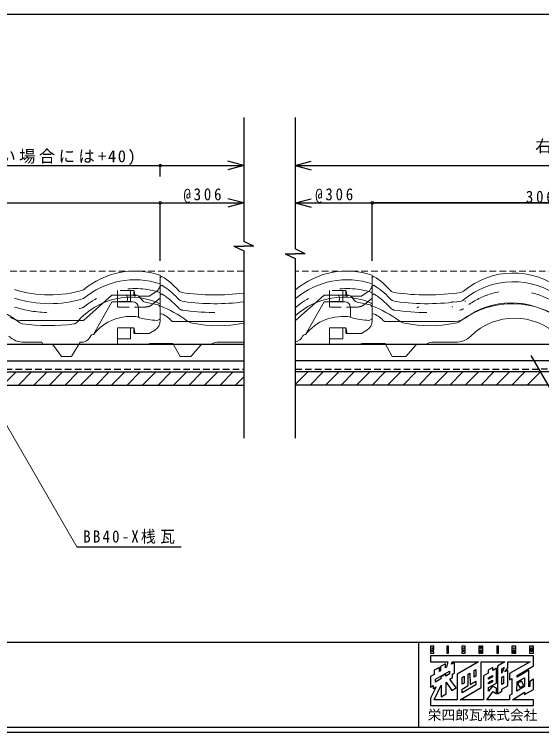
# Model space of a CAD drawing. Units: millimetres, scale not verified. Extents: x -2040 to -50, y -944 to 1841.
# Drawn here: x -1190 to -710, y 491 to 1145 of the extents above; entities that cross this region are included whole.
import ezdxf
from ezdxf.enums import TextEntityAlignment as Align

# ---------------------------------------------------------------- set-up
doc = ezdxf.new("R2010")
doc.units = ezdxf.units.MM
doc.header["$LTSCALE"] = 5
doc.header["$PDMODE"] = 32
doc.header["$PDSIZE"] = 2.5
for name, pattern in [('DASHED1', [1.8, 1.2, -0.6]), ('DASHED2', [3, 2, -1]), ('DASHED_SPACED', [12, 6, -6])]:
    doc.linetypes.add(name, pattern=pattern)
for name, color, linetype in [('4-0', 7, 'Continuous'), ('4-1', 4, 'Continuous'), ('4-4', 6, 'DASHED1'), ('4-5', 2, 'Continuous')]:
    doc.layers.add(name, color=color, linetype=linetype)
doc.layers.add('4-7', color=6, linetype='Continuous', lineweight=18)
doc.styles.add('ＭＳ ゴシック', font='')
doc.styles.get('ＭＳ ゴシック').set_extended_font_data('MS Gothic')

msp = doc.modelspace()

# ---------------------------------------------------------------- linework, layer by layer
at = {"layer": '4-0', "color": 4}
for p, q in [((-55.483, 1145.499), (-2035.483, 1145.499)), ((-2035.483, 572.897), (-55.483, 572.897)), ((-821.826, 495.538), (-821.826, 572.897))]:
    msp.add_line(p, q, dxfattribs=at)
at = {"layer": '4-0'}
for p, q in [((-981.332, 1051.398), (-981.332, 938.534)), ((-934.489, 1051.398), (-934.489, 931.56)), ((-981.332, 1007.712), (-995.82, 1011.594)), ((-934.489, 1007.712), (-920, 1011.594)), ((-1400.598, 1007.712), (-981.332, 1007.712)), ((-1057.438, 997.51), (-1057.438, 1007.712)), ((-981.332, 1007.712), (-995.82, 1003.83)), ((-934.489, 1007.712), (-920, 1003.83)), ((-934.489, 1007.712), (-475.95, 1007.712)), ((-981.332, 973.556), (-995.82, 977.438)), ((-934.489, 973.556), (-920, 977.438)), ((-1553.598, 973.556), (-981.332, 973.556)), ((-1057.438, 920.849), (-1057.438, 973.556)), ((-981.332, 973.556), (-995.82, 969.674)), ((-934.489, 973.556), (-920, 969.674)), ((-934.489, 973.556), (-628.95, 973.556)), ((-864.134, 920.849), (-864.134, 973.556)), ((-557.634, 973.556), (-863.634, 973.556)), ((-972.229, 934.25), (-981.332, 938.534)), ((-990.433, 934.25), (-981.332, 934.25)), ((-990.433, 934.25), (-981.332, 929.967)), ((-972.229, 934.25), (-981.332, 934.25)), ((-925.387, 927.276), (-934.489, 931.56)), ((-981.332, 929.967), (-981.332, 759.088)), ((-943.591, 927.276), (-934.489, 927.276)), ((-943.591, 927.276), (-934.489, 922.993)), ((-925.387, 927.276), (-934.489, 927.276)), ((-934.489, 922.993), (-934.489, 759.087)), ((-1200.853, 807.473), (-1188.852, 819.472)), ((-1186.71, 807.472), (-1174.71, 819.472)), ((-1172.568, 807.473), (-1160.568, 819.472)), ((-1158.426, 807.472), (-1146.426, 819.472)), ((-1144.283, 807.473), (-1132.289, 819.466)), ((-1130.141, 807.472), (-1118.141, 819.472)), ((-1115.999, 807.473), (-1104.005, 819.466)), ((-1101.856, 807.472), (-1089.857, 819.472)), ((-1087.714, 807.473), (-1075.72, 819.466)), ((-1073.572, 807.472), (-1061.572, 819.472)), ((-1059.43, 807.473), (-1047.436, 819.466)), ((-1045.287, 807.472), (-1033.288, 819.472)), ((-1031.145, 807.473), (-1019.151, 819.466)), ((-1017.003, 807.472), (-1005.003, 819.472)), ((-1002.861, 807.473), (-990.867, 819.466)), ((-934.489, 808.005), (-923.021, 819.473)), ((-920.878, 807.473), (-908.878, 819.473)), ((-906.736, 807.465), (-894.729, 819.472)), ((-892.587, 807.473), (-880.587, 819.473)), ((-878.444, 807.473), (-866.444, 819.473)), ((-864.302, 807.465), (-852.295, 819.472)), ((-850.152, 807.473), (-838.153, 819.473)), ((-836.01, 807.473), (-824.01, 819.473)), ((-821.868, 807.465), (-809.861, 819.472)), ((-807.718, 807.473), (-795.719, 819.473)), ((-793.576, 807.473), (-781.576, 819.473)), ((-779.434, 807.465), (-767.427, 819.472)), ((-765.284, 807.473), (-753.285, 819.473)), ((-751.142, 807.473), (-739.142, 819.473)), ((-736.999, 807.473), (-724.999, 819.473)), ((-722.857, 807.473), (-710.857, 819.473)), ((-988.718, 807.472), (-981.332, 814.859)), ((-1133.564, 659.842), (-1038.421, 659.842)), ((-734.766, 567.198), (-735.493, 567.198)), ((-734.766, 567.992), (-734.766, 567.198)), ((-718.494, 564.419), (-719.288, 564.419)), ((-718.494, 567.992), (-718.494, 564.419)), ((-797.539, 549.567), (-797.539, 553.307)), ((-795.223, 555.093), (-796.542, 550.109)), ((-764.862, 531.545), (-764.862, 555.093)), ((-740.719, 549.603), (-740.719, 555.159)), ((-803.029, 550.02), (-807.725, 547.42)), ((-803.029, 546.319), (-803.029, 550.02)), ((-802.036, 546.956), (-803.029, 546.319)), ((-797.142, 543.953), (-801.64, 541.295)), ((-796.542, 550.109), (-797.539, 549.567)), ((-793.636, 544.244), (-797.142, 542.113)), ((-797.142, 542.113), (-797.142, 543.953)), ((-775.115, 544.906), (-774.983, 534.389)), ((-771.213, 541.262), (-771.213, 547.221)), ((-754.412, 549.887), (-758.579, 547.486)), ((-754.412, 547.184), (-754.412, 549.887)), ((-750.839, 549.206), (-754.412, 547.184)), ((-743.941, 550.023), (-746.077, 544.632)), ((-746.077, 548.757), (-743.941, 550.023)), ((-746.077, 544.632), (-746.077, 548.757)), ((-743.218, 545.855), (-740.719, 549.603)), ((-740.719, 547.354), (-743.218, 545.855)), ((-738.999, 544.311), (-738.999, 538.755)), ((-801.64, 539.467), (-806.468, 536.626)), ((-806.468, 536.626), (-806.468, 539.284)), ((-801.64, 541.295), (-801.64, 539.467)), ((-782.325, 534.71), (-782.325, 540.739)), ((-769.625, 542.128), (-771.213, 541.262)), ((-754.676, 541.4), (-758.116, 539.294)), ((-758.116, 539.294), (-758.116, 540.607)), ((-746.011, 534.517), (-746.011, 541.202)), ((-725.44, 540.656), (-725.44, 532.735)), ((-805.939, 532.405), (-811.098, 521.822)), ((-808.32, 530.751), (-805.939, 532.405)), ((-784.05, 520.432), (-764.862, 531.545)), ((-780.473, 535.778), (-782.325, 534.71)), ((-769.625, 534.257), (-782.325, 526.743)), ((-782.325, 530.023), (-776.703, 533.397)), ((-754.676, 536.969), (-758.116, 534.905)), ((-758.116, 534.905), (-758.116, 536.174)), ((-754.64, 533.049), (-758.116, 528.261)), ((-758.116, 528.261), (-758.116, 531.545)), ((-750.839, 531.082), (-754.64, 533.049)), ((-750.839, 525.922), (-750.839, 531.082)), ((-744.424, 535.354), (-746.011, 534.517)), ((-725.44, 532.735), (-732.249, 528.498)), ((-729.607, 531.677), (-726.101, 533.662)), ((-801.441, 523.277), (-796.944, 525.922)), ((-782.325, 526.743), (-782.325, 530.023)), ((-759.791, 520.432), (-754.081, 527.973)), ((-754.081, 527.973), (-750.906, 525.922)), ((-762.812, 520.432), (-784.05, 520.432)), ((-738.933, 520.432), (-759.791, 520.432)), ((-717.237, 520.432), (-736.237, 520.432)), ((-50.483, 490.538), (-2040.483, 490.538))]:
    msp.add_line(p, q, dxfattribs=at)
at = {"layer": '4-0', "color": 2}
msp.add_line((-2035.483, 495.538), (-55.483, 495.538), dxfattribs=at)
at = {"layer": '4-0'}
for points in [[(-719.578, 834.479), (-656.512, 725.247), (-467.857, 725.247)], [(-735.493, 567.198), (-735.493, 567.992), (-734.766, 567.992)], [(-719.288, 564.419), (-719.288, 567.992), (-718.494, 567.992)], [(-811.098, 560.451), (-811.098, 555.093), (-795.223, 555.093)], [(-732.187, 542.657), (-717.237, 551.455), (-717.237, 560.451), (-811.098, 560.451)], [(-797.539, 553.307), (-802.036, 550.727), (-802.036, 546.956)], [(-789.138, 544.973), (-789.138, 554.515), (-791.88, 552.961), (-791.288, 555.093), (-767.31, 555.093)], [(-767.31, 555.093), (-786.757, 543.715), (-786.757, 520.432)], [(-764.862, 555.093), (-743.474, 555.093), (-749.979, 551.256)], [(-749.979, 551.256), (-749.979, 525.922), (-746.011, 528.237), (-746.011, 530.156), (-740.719, 533.132), (-740.719, 547.354)], [(-740.719, 555.159), (-720.357, 555.159), (-738.999, 544.311)], [(-807.725, 547.42), (-807.725, 543.584), (-811.098, 541.598), (-811.098, 532.008)], [(-806.468, 539.284), (-793.636, 546.731), (-793.636, 544.244)], [(-793.371, 539.35), (-791.056, 540.739), (-791.056, 543.782), (-789.138, 544.973)], [(-776.703, 533.397), (-776.703, 543.999), (-775.115, 544.906)], [(-771.213, 547.221), (-769.625, 548.188), (-769.625, 542.128)], [(-758.579, 547.486), (-758.579, 544.774), (-762.812, 542.393), (-762.812, 520.432)], [(-758.116, 531.545), (-750.839, 535.778), (-750.839, 549.206)], [(-721.537, 547.552), (-732.187, 541.055), (-732.187, 542.657)], [(-725.374, 525.194), (-717.237, 529.891), (-717.237, 539.152), (-720.611, 537.167), (-720.611, 532.669), (-720.809, 532.471), (-721.338, 532.206), (-721.471, 537.432), (-721.537, 547.552)], [(-796.944, 525.922), (-796.944, 536.409), (-791.673, 528.968), (-787.642, 531.343), (-793.371, 539.35)], [(-782.325, 540.739), (-780.473, 541.879), (-780.473, 535.778)], [(-774.983, 534.389), (-774.983, 534.323), (-769.691, 537.365), (-769.625, 537.299), (-769.625, 534.257)], [(-758.116, 540.607), (-754.676, 542.698), (-754.676, 541.4)], [(-758.116, 536.174), (-754.676, 538.266), (-754.676, 536.969)], [(-746.011, 541.202), (-744.424, 542.168), (-744.424, 535.354)], [(-738.999, 538.755), (-736.883, 539.984), (-736.883, 525.658)], [(-732.249, 528.498), (-732.185, 536.789), (-725.44, 540.656)], [(-726.101, 533.662), (-728.202, 537.322), (-731.869, 535.203), (-729.607, 531.677)], [(-811.098, 532.008), (-808.717, 533.368), (-808.717, 530.552), (-808.32, 530.751)], [(-786.757, 520.432), (-807.598, 520.432), (-801.441, 533.91), (-801.441, 523.277)], [(-736.883, 525.658), (-738.933, 524.401), (-738.933, 520.432)], [(-736.237, 520.432), (-725.374, 527.397), (-725.374, 525.194)], [(-811.098, 521.822), (-811.098, 515.14), (-717.237, 515.14), (-717.237, 520.432)]]:
    msp.add_lwpolyline(points, dxfattribs=at)
for points in [[(-811.098, 569.446), (-811.098, 563.03), (-808.055, 563.03), (-808.055, 564.419), (-809.643, 564.419), (-809.643, 565.941), (-808.055, 565.941), (-808.055, 567.33), (-809.643, 567.33), (-809.643, 567.992), (-808.055, 567.992), (-808.055, 569.446)], [(-796.216, 569.446), (-796.216, 563.03), (-794.694, 563.03), (-794.694, 569.446)], [(-782.457, 569.446), (-782.457, 565.941), (-780.936, 565.941), (-780.936, 564.419), (-782.457, 564.419), (-782.457, 563.03), (-779.481, 563.03), (-779.481, 567.33), (-780.936, 567.33), (-780.936, 567.992), (-779.481, 567.992), (-779.481, 569.446)], [(-767.112, 569.446), (-767.112, 563.03), (-765.656, 563.03), (-765.656, 565.941), (-764.862, 565.941), (-764.862, 563.03), (-763.407, 563.03), (-763.407, 569.446), (-764.862, 569.446), (-764.862, 567.395), (-765.656, 567.395), (-765.656, 569.446)], [(-750.575, 569.446), (-750.575, 563.03), (-749.054, 563.03), (-749.054, 569.446)], [(-737.015, 569.446), (-737.015, 563.03), (-735.493, 563.03), (-735.493, 565.941), (-734.766, 565.941), (-734.766, 563.03), (-733.311, 563.03), (-733.311, 565.941), (-734.038, 566.668), (-733.311, 567.395), (-733.311, 569.446)], [(-720.743, 569.446), (-720.743, 563.03), (-717.237, 563.03), (-717.237, 569.446)]]:
    msp.add_lwpolyline(points, close=True, dxfattribs=at)
at = {"layer": '4-1'}
for p, q in [((-981.332, 844.476), (-1618.779, 844.476)), ((-311.903, 844.466), (-934.489, 844.466)), ((-1618.779, 829.466), (-981.332, 829.466)), ((-311.903, 829.466), (-934.489, 829.466)), ((-1731.548, 819.466), (-981.332, 819.466)), ((-713.059, 819.465), (-934.489, 819.465)), ((-189.134, 819.466), (-713.059, 819.466)), ((-1731.548, 807.466), (-981.332, 807.466))]:
    msp.add_line(p, q, dxfattribs=at)
msp.add_lwpolyline([(-219.134, 807.465), (-713.059, 807.465), (-934.489, 807.465)], dxfattribs=at)
at = {"layer": '4-4'}
for p, q in [((-1684.373, 821.966), (-981.332, 821.966)), ((-934.489, 821.966), (-713.059, 821.966)), ((-236.308, 821.966), (-713.059, 821.966))]:
    msp.add_line(p, q, dxfattribs=at)
at = {"layer": '4-7', "color": 7, "linetype": 'DASHED1'}
for p, q in [((-981.332, 911.463), (-1787.978, 911.463)), ((-184.167, 911.463), (-934.489, 911.463))]:
    msp.add_line(p, q, dxfattribs=at)
at = {"layer": '4-7', "color": 3}
for p, q in [((-1057.438, 907.657), (-1057.438, 881.657)), ((-1057.438, 906.527), (-1057.438, 881.657)), ((-1057.438, 905.657), (-1055.938, 906.527)), ((-1057.438, 905.657), (-1057.438, 879.657)), ((-864.134, 907.646), (-864.134, 881.646)), ((-864.134, 905.646), (-862.634, 906.517)), ((-864.134, 906.517), (-864.134, 881.646)), ((-864.134, 905.646), (-864.134, 879.646)), ((-1057.438, 897.657), (-1055.938, 898.449)), ((-864.134, 897.646), (-862.634, 898.439))]:
    msp.add_line(p, q, dxfattribs=at)
at = {"layer": '4-7', "color": 3, "linetype": 'DASHED2'}
for p, q in [((-1096.438, 893.657), (-1096.438, 883.157)), ((-1083.938, 893.657), (-1096.438, 893.657)), ((-1084.438, 893.157), (-1084.438, 884.157)), ((-1081.848, 893.657), (-1083.938, 893.657)), ((-1081.438, 889.157), (-1081.438, 893.443)), ((-1081.358, 893.255), (-1080.599, 889.461)), ((-1067.438, 888.657), (-1062.293, 891.744)), ((-903.134, 893.646), (-903.134, 883.146)), ((-890.634, 893.646), (-903.134, 893.646)), ((-891.134, 893.146), (-891.134, 884.146)), ((-888.544, 893.646), (-890.634, 893.646)), ((-888.134, 889.146), (-888.134, 893.433)), ((-888.054, 893.245), (-887.295, 889.45)), ((-874.134, 888.646), (-868.989, 891.733)), ((-1067.438, 888.657), (-1080.938, 888.657)), ((-1064.699, 880.848), (-1057.438, 886.657)), ((-874.134, 888.646), (-887.634, 888.646)), ((-871.395, 880.838), (-864.134, 886.646)), ((-1096.438, 883.157), (-1096.438, 879.157)), ((-1084.938, 883.657), (-1095.938, 883.657)), ((-1095.938, 878.657), (-1070.946, 878.657)), ((-903.134, 883.146), (-903.134, 879.146)), ((-891.634, 883.646), (-902.634, 883.646)), ((-902.634, 878.646), (-877.642, 878.646))]:
    msp.add_line(p, q, dxfattribs=at)
at = {"layer": '4-7'}
for p, q in [((-1101.438, 889.461), (-1127.438, 866.461)), ((-1079.944, 889.461), (-1101.438, 889.461)), ((-1087.438, 887.461), (-1087.438, 885.461)), ((-1074.073, 884.957), (-1075.938, 887.453)), ((-908.134, 889.45), (-934.134, 866.45)), ((-886.64, 889.45), (-908.134, 889.45)), ((-894.134, 887.45), (-894.134, 885.45)), ((-880.77, 884.946), (-882.635, 887.443)), ((-1118.438, 853.461), (-1101.438, 883.461)), ((-1082.427, 883.461), (-1101.438, 883.461)), ((-1077.411, 870.678), (-1077.427, 878.471)), ((-1059.436, 880.516), (-1071.131, 883.064)), ((-925.134, 853.45), (-908.134, 883.45)), ((-889.124, 883.45), (-908.134, 883.45)), ((-884.107, 870.668), (-884.124, 878.461)), ((-866.132, 880.506), (-877.828, 883.053)), ((-1057.438, 868.386), (-1057.438, 876.738)), ((-1057.424, 866.252), (-1057.424, 871.461)), ((-1056.424, 872.461), (-1055.93, 872.461)), ((-864.134, 868.376), (-864.134, 876.728)), ((-864.12, 866.242), (-864.12, 871.45)), ((-863.12, 872.451), (-862.626, 872.451)), ((-1156.438, 866.461), (-1185.388, 866.461)), ((-1130.438, 866.461), (-1156.438, 866.461)), ((-1127.438, 866.461), (-1130.438, 866.461)), ((-1057.826, 867.595), (-1057.804, 867.613)), ((-1057.826, 867.595), (-1057.804, 867.613)), ((-981.863, 865.461), (-1046.42, 865.461)), ((-934.134, 866.45), (-934.489, 866.45)), ((-864.522, 867.585), (-864.5, 867.603)), ((-788.56, 865.45), (-853.116, 865.45)), ((-752.826, 867.595), (-752.804, 867.613)), ((-752.826, 867.595), (-752.804, 867.613)), ((-1096.438, 859.591), (-1096.438, 849.091)), ((-1083.938, 859.591), (-1096.438, 859.591)), ((-1084.438, 859.091), (-1084.438, 850.091)), ((-1081.848, 859.591), (-1083.938, 859.591)), ((-1081.438, 855.091), (-1081.438, 859.377)), ((-1081.358, 859.189), (-1080.599, 855.394)), ((-903.134, 859.58), (-903.134, 849.08)), ((-890.634, 859.58), (-903.134, 859.58)), ((-891.134, 859.08), (-891.134, 850.08)), ((-888.544, 859.58), (-890.634, 859.58)), ((-888.134, 855.08), (-888.134, 859.366)), ((-888.054, 859.178), (-887.295, 855.384)), ((-1118.438, 853.461), (-1119.029, 853.461)), ((-1067.438, 854.591), (-1080.938, 854.591)), ((-1067.438, 854.591), (-1062.293, 857.678)), ((-925.134, 853.45), (-925.726, 853.45)), ((-874.134, 854.58), (-887.634, 854.58)), ((-874.134, 854.58), (-868.989, 857.667)), ((-1165.401, 846.444), (-1181.417, 846.444)), ((-1165.401, 846.444), (-1165.401, 846.461)), ((-1130.438, 846.461), (-1138.438, 833.461)), ((-1096.438, 849.091), (-1096.438, 845.091)), ((-1084.938, 849.591), (-1095.938, 849.591)), ((-1066.865, 845.461), (-1045.838, 845.461)), ((-1045.838, 845.461), (-1039.438, 833.461)), ((-1005.668, 846.461), (-984.441, 846.461)), ((-903.134, 849.08), (-903.134, 845.08)), ((-891.634, 849.58), (-902.634, 849.58)), ((-873.562, 845.45), (-852.534, 845.45)), ((-852.534, 845.45), (-846.134, 833.45)), ((-809.668, 846.461), (-788.441, 846.461)), ((-1163.397, 844.444), (-1156.422, 844.459)), ((-1147.401, 833.461), (-1154.8, 843.635)), ((-1095.938, 844.591), (-1070.946, 844.591)), ((-1020.902, 843.652), (-1029.438, 833.461)), ((-1012.305, 844.461), (-1019.28, 844.476)), ((-902.634, 844.58), (-877.642, 844.58)), ((-824.901, 843.652), (-833.438, 833.461)), ((-816.305, 844.461), (-823.28, 844.476)), ((-1138.438, 833.461), (-1147.401, 833.461)), ((-1029.438, 833.461), (-1039.438, 833.461)), ((-836.134, 833.45), (-846.134, 833.45)), ((-833.438, 833.461), (-842.401, 833.461))]:
    msp.add_line(p, q, dxfattribs=at)
at = {"layer": '4-7', "color": 4, "linetype": 'DASHED_SPACED'}
for p, q in [((-1057.438, 889.657), (-1055.938, 890.527)), ((-864.134, 889.646), (-862.634, 890.517))]:
    msp.add_line(p, q, dxfattribs=at)
at = {"layer": '4-7', "color": 7}
msp.add_line((-1133.564, 659.842), (-1255.582, 871.184), dxfattribs=at)
at = {"layer": '4-7', "color": 3}
for centre, radius, start, end in [((-1080.628, 839.17), 72.307, 71.29337, 130.34412), ((-887.325, 839.16), 72.307, 71.29337, 130.34412), ((-1094.308, 845.741), 71.884, 41.65616, 57.73901), ((-901.004, 845.73), 71.884, 41.65616, 57.73901), ((-735.64, 839.129), 70.534, 51.91632, 130.11711), ((-1080.628, 831.17), 72.307, 71.29337, 130.34412), ((-1092.752, 839.207), 69.749, 42.93889, 58.14281), ((-887.325, 831.16), 72.307, 71.29337, 130.34412), ((-899.448, 839.196), 69.749, 42.93889, 58.14281), ((-735.64, 831.129), 70.534, 51.91632, 130.11711), ((-1158.335, 995.216), 105.559, 252.29462, 287.01973), ((-1036.864, 896.842), 5, 221.65617, 261.50604), ((-1007.438, 1093.881), 204.224, 261.50604, 277.34431), ((-965.032, 995.205), 105.559, 286.81885, 287.01973), ((-843.561, 896.832), 5, 221.65617, 261.50604), ((-814.134, 1093.871), 204.224, 261.50604, 278.60956), ((-784.311, 896.891), 5, 278.60956, 310.11711), ((-1158.335, 987.216), 105.559, 252.29462, 287.01973), ((-1084.353, 823.909), 63.712, 65.01073, 139.8087), ((-1034.369, 893.533), 10, 222.93889, 262.02968), ((-891.05, 823.899), 63.712, 65.01073, 132.98446), ((-965.032, 987.205), 105.559, 286.81885, 287.01973), ((-841.066, 893.523), 10, 222.93889, 262.02968), ((-784.311, 888.891), 5, 278.60956, 310.11711), ((-1234.726, 803.515), 78.2, 51.25531, 126.31728), ((-1100.151, 773.396), 114.525, 54.33424, 68.10176), ((-1007.438, 1085.881), 204.224, 262.02968, 277.34431), ((-906.847, 773.385), 114.525, 54.33424, 68.10176), ((-814.134, 1085.871), 204.224, 262.02968, 278.60956), ((-736.422, 803.504), 78.2, 51.25531, 126.31728), ((-1136.916, 868.162), 5, 277.81996, 321.14906), ((-1025.748, 875.702), 12, 230.52765, 258.6199), ((-832.445, 875.692), 12, 230.52765, 258.6199), ((-791.62, 878.6), 15, 281.28661, 306.31728), ((-1182.652, 868.403), 5, 231.20782, 261.57487), ((-1158.938, 1028.508), 166.851, 261.57487, 277.81996), ((-1004.958, 978.994), 117.364, 258.6199, 281.61497), ((-811.655, 978.984), 117.364, 258.6199, 281.28661)]:
    msp.add_arc(centre, radius, start, end, dxfattribs=at)
at = {"layer": '4-7', "color": 3, "linetype": 'DASHED2'}
for centre, radius, start, end in [((-1067.438, 900.319), 10, 300.96375, 0), ((-874.134, 900.308), 10, 300.96375, 0), ((-1083.938, 893.157), 0.5, 90, 180), ((-1083.938, 893.157), 0.5, 90, 180), ((-1081.848, 893.157), 0.5, 11.30992, 90), ((-890.634, 893.146), 0.5, 90, 180), ((-888.544, 893.146), 0.5, 11.30992, 90), ((-1080.938, 889.157), 0.5, 180, 270), ((-1079.618, 889.657), 1, 191.30992, 270), ((-887.634, 889.146), 0.5, 180, 270), ((-886.315, 889.646), 1, 191.30992, 270), ((-1095.938, 883.157), 0.5, 90, 180), ((-1095.938, 879.157), 0.5, 180, 270), ((-1084.938, 884.157), 0.5, 270, 0), ((-1070.946, 888.657), 10, 270, 308.65981), ((-902.634, 883.146), 0.5, 90, 180), ((-902.634, 879.146), 0.5, 180, 270), ((-891.634, 884.146), 0.5, 270, 0), ((-877.642, 888.646), 10, 270, 308.65981), ((-790.938, 883.157), 0.5, 90, 180), ((-790.938, 879.157), 0.5, 180, 270), ((-779.938, 884.157), 0.5, 270, 0)]:
    msp.add_arc(centre, radius, start, end, dxfattribs=at)
at = {"layer": '4-7', "color": 4, "linetype": 'DASHED_SPACED'}
for centre, radius, start, end in [((-1080.628, 823.17), 72.307, 71.29337, 129.55734), ((-887.325, 823.16), 72.307, 71.29337, 129.55734), ((-735.64, 823.129), 70.534, 51.91632, 130.11711), ((-1094.308, 829.741), 71.884, 41.65616, 57.73901), ((-901.004, 829.73), 71.884, 41.65616, 57.73901), ((-1158.335, 979.216), 105.559, 252.29462, 286.44879), ((-1129.861, 882.772), 5, 286.44879, 309.55734), ((-1129.861, 882.772), 5, 286.44879, 309.55734), ((-936.558, 882.762), 5, 294.44412, 309.55734), ((-824.861, 882.772), 5, 286.44879, 309.55734), ((-824.861, 882.772), 5, 286.44879, 309.55734), ((-1036.864, 880.842), 5, 221.65617, 261.50604), ((-1007.438, 1077.881), 204.224, 261.50604, 277.34431), ((-843.561, 880.832), 5, 221.65617, 261.50604), ((-814.134, 1077.871), 204.224, 261.50604, 278.60956), ((-784.311, 880.891), 5, 278.60956, 310.11711)]:
    msp.add_arc(centre, radius, start, end, dxfattribs=at)
at = {"layer": '4-7'}
for centre, radius, start, end in [((-1089.438, 887.461), 2, 0, 90), ((-1089.438, 885.461), 2, 270, 0), ((-1079.944, 884.461), 5, 36.76106, 90), ((-1070.067, 887.949), 5, 216.76106, 257.71324), ((-896.134, 887.45), 2, 0, 90), ((-896.134, 885.45), 2, 270, 0), ((-886.64, 884.45), 5, 36.76106, 90), ((-876.764, 887.939), 5, 216.76106, 257.71324), ((-1082.427, 878.461), 5, 0.12119, 90), ((-1059.861, 878.562), 2, 14.50751, 77.71324), ((-1082.574, 872.685), 25.46, 9.15944, 14.50752), ((-889.124, 878.45), 5, 0.12119, 90), ((-866.558, 878.552), 2, 14.50751, 77.71324), ((-889.27, 872.675), 25.46, 9.15944, 14.50752), ((-737.134, 811.169), 71.281, 54.54395, 126.58524), ((-1056.424, 871.461), 1, 90.00188, 180), ((-1074.768, 836.908), 40.235, 45.2061, 62.08261), ((-863.12, 871.45), 1, 90.00188, 180), ((-881.464, 836.898), 40.235, 45.2061, 62.08261), ((-1185.388, 881.461), 15, 234.54396, 270), ((-1084.27, 826.634), 43.441, 80.35889, 141.86256), ((-1075.411, 870.683), 2, 180.12119, 255.14676), ((-1058.323, 935.115), 68.66, 255.14676, 268.20851), ((-1067.438, 866.252), 10, 300.96375, 0), ((-1060.997, 871.461), 5, 276.05055, 309.3609), ((-1058.438, 868.386), 1, 309.3609, 0), ((-981.863, 880.461), 15, 270, 272.03099), ((-890.967, 826.623), 43.441, 80.35889, 141.86256), ((-882.107, 870.672), 2, 180.12119, 255.14676), ((-865.02, 935.104), 68.66, 255.14676, 268.20851), ((-874.134, 866.242), 10, 300.96375, 0), ((-867.693, 871.451), 5, 276.05055, 309.3609), ((-865.134, 868.376), 1, 309.3609, 0), ((-788.56, 880.45), 15, 270, 306.58524), ((-734.438, 811.179), 57.281, 45.65158, 134.33006), ((-1083.938, 859.091), 0.5, 90, 180), ((-1081.848, 859.091), 0.5, 11.30992, 90), ((-890.634, 859.08), 0.5, 90, 180), ((-888.544, 859.08), 0.5, 11.30992, 90), ((-1181.417, 866.444), 20, 225.65158, 270), ((-1129.582, 855.952), 9.469, 264.81396, 337.0004), ((-1119.029, 851.461), 2, 90, 156.68814), ((-1080.938, 855.091), 0.5, 180, 270), ((-1079.618, 855.591), 1, 191.30992, 270), ((-936.279, 855.942), 9.469, 280.89685, 337.0004), ((-925.726, 851.45), 2, 90, 156.68814), ((-887.634, 855.08), 0.5, 180, 270), ((-886.315, 855.58), 1, 191.30992, 270), ((-788.441, 866.461), 20, 270, 314.33006), ((-1163.401, 846.444), 2, 180, 270.12386), ((-1095.938, 849.091), 0.5, 90, 180), ((-1095.938, 845.091), 0.5, 180, 270), ((-1084.938, 850.091), 0.5, 270, 0), ((-1070.946, 854.591), 10, 270, 294.0818), ((-1005.668, 836.461), 10, 90, 123.5573), ((-984.441, 866.461), 20, 270, 278.9454), ((-902.634, 849.08), 0.5, 90, 180), ((-902.634, 845.08), 0.5, 180, 270), ((-891.634, 850.08), 0.5, 270, 0), ((-877.642, 854.58), 10, 270, 294.0818), ((-809.668, 836.461), 10, 90, 123.5573), ((-1156.418, 842.459), 2, 36.02736, 90.12386), ((-1019.284, 842.476), 2, 89.87613, 143.97263), ((-1012.301, 846.461), 2, 269.87613, 303.5573), ((-823.284, 842.476), 2, 89.87613, 143.97263), ((-816.301, 846.461), 2, 269.87613, 303.5573)]:
    msp.add_arc(centre, radius, start, end, dxfattribs=at)
at = {"layer": '4-7', "color": 7}
for p in [(-1057.438, 1007.712), (-1057.438, 973.556), (-864.134, 973.556)]:
    msp.add_point(p, dxfattribs=at)

# ---------------------------------------------------------------- texts
at = {"layer": '4-0', "color": 2, "style": 'ＭＳ ゴシック'}
msp.add_text('栄四郎瓦株式会社', height=9.164, dxfattribs=at).set_placement((-813.649, 499.291), align=Align.BOTTOM_LEFT)
at = {"layer": '4-5', "char_height": 11, "attachment_point": 7, "style": 'ＭＳ ゴシック'}
for s, insert in [('\\T1.17;右から一枚スタート。', (-715.643, 1018.746)), ('\\T1.38;\\W0.9;@306', (-1036.26, 973.556)), ('\\T1.38;\\W0.9;@306', (-916.186, 973.556)), ('\\T1.38;\\W0.9;306', (-724.134, 973.556)), ('\\T1.3;\\W0.9;BB40-X桟瓦', (-1127.612, 662.696))]:
    msp.add_mtext(s, dxfattribs=dict(at, insert=insert))
at = {"layer": '4-7', "color": 2, "insert": (-1573.147, 1007.712), "char_height": 11, "attachment_point": 7, "style": 'ＭＳ ゴシック'}
msp.add_mtext('\\T1.2;@306(葺き終わりのアンダーラップを落とさない場合には+40)', dxfattribs=at)

doc.saveas('drawing.dxf')
